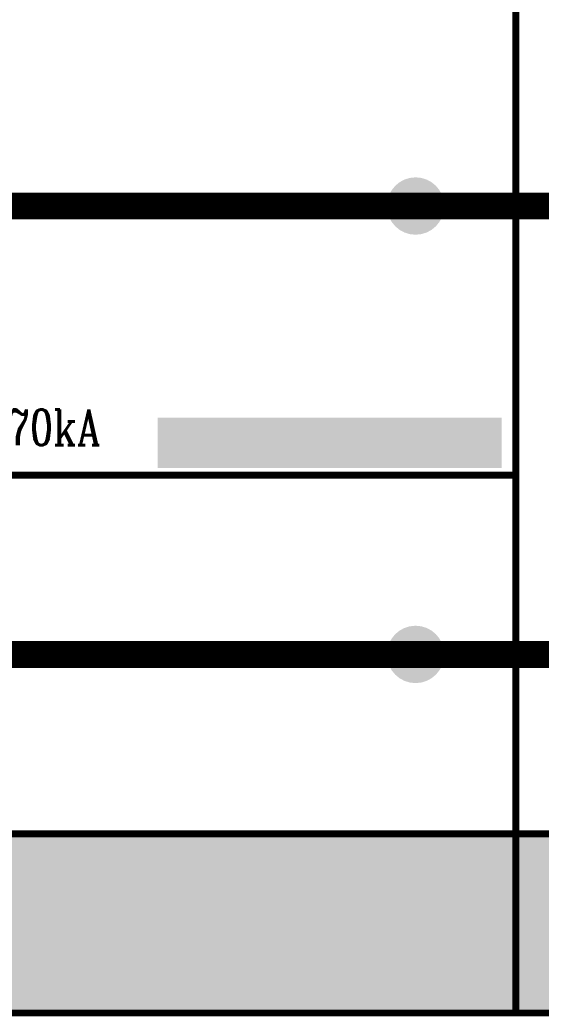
# Model space of a CAD drawing. Header units: millimetres. Extents: x -116965 to 323937, y 291661 to 566926.
# Drawn here: x -44809 to -44518, y 304837 to 305391 of the extents above; entities that cross this region are included whole.
import ezdxf

# ---------------------------------------------------------------- set-up
doc = ezdxf.new("R2010")
doc.units = ezdxf.units.MM
doc.layers.get('0').update_dxf_attribs({"lineweight": 18})
doc.layers.add('C00-00-00', color=7, linetype='Continuous')
doc.layers.add('C34-3A-40', color=7, linetype='Continuous', true_color=0x343a40)
doc.layers.add('C62-64-69', color=7, linetype='Continuous', true_color=0x626469)
doc.styles.add('hw_Block', font='complex.shx', dxfattribs={"width": 0.75})

msp = doc.modelspace()

# ---------------------------------------------------------------- hatches: boundary and pattern name
at = {"layer": 'C00-00-00'}
h = msp.add_hatch(color=256, dxfattribs=at)
edge = h.paths.add_edge_path()
edge.add_arc((-44588.385237, 305287.291195), 15.997765, 0, 360)
h = msp.add_hatch(color=256, dxfattribs=at)
h.dxf.hatch_style = 2
h.paths.add_polyline_path([(-44732.365137, 305169.307667), (-44540.391937, 305169.307667), (-44540.391937, 305141.311577), (-44732.365137, 305141.311577)])
h = msp.add_hatch(color=256, dxfattribs=at)
edge = h.paths.add_edge_path()
edge.add_arc((-44588.385237, 305037.326092), 15.997765, 0, 360)
at = {"layer": 'C34-3A-40'}
h = msp.add_hatch(color=256, dxfattribs=at)
h.dxf.hatch_style = 2
h.paths.add_polyline_path([(-45232.295346, 304937.340052), (-44532.393056, 304937.340052), (-44532.393056, 304837.354008), (-45232.295346, 304837.354008)])
h = msp.add_hatch(color=256, dxfattribs=at)
h.dxf.hatch_style = 2
h.paths.add_polyline_path([(-44532.393056, 304937.340052), (-44132.448887, 304937.340052), (-44132.448887, 304837.354008), (-44532.393056, 304837.354008)])
at = {"layer": 'C62-64-69'}
h = msp.add_hatch(color=256, dxfattribs=at)
h.dxf.hatch_style = 2
h.paths.add_polyline_path([(-44816.353412, 304928.341308), (-44784.357881, 304928.341308), (-44784.357881, 304921.342283), (-44816.353412, 304921.342283)])
h = msp.add_hatch(color=256, dxfattribs=at)
h.dxf.hatch_style = 2
h.paths.add_polyline_path([(-44784.357881, 304928.341308), (-44752.362346, 304928.341308), (-44752.362346, 304921.342283), (-44784.357881, 304921.342283)])
h = msp.add_hatch(color=256, dxfattribs=at)
h.dxf.hatch_style = 2
h.paths.add_polyline_path([(-44784.357881, 304928.341308), (-44752.362346, 304928.341308), (-44752.362346, 304921.342283), (-44784.357881, 304921.342283)])
h = msp.add_hatch(color=256, dxfattribs=at)
h.dxf.hatch_style = 2
h.paths.add_polyline_path([(-44752.362346, 304928.341308), (-44720.366812, 304928.341308), (-44720.366812, 304921.342283), (-44752.362346, 304921.342283)])
h = msp.add_hatch(color=256, dxfattribs=at)
h.dxf.hatch_style = 2
h.paths.add_polyline_path([(-44752.362346, 304928.341308), (-44720.366812, 304928.341308), (-44720.366812, 304921.342283), (-44752.362346, 304921.342283)])
h = msp.add_hatch(color=256, dxfattribs=at)
h.dxf.hatch_style = 2
h.paths.add_polyline_path([(-44720.366812, 304928.341308), (-44688.371281, 304928.341308), (-44688.371281, 304921.342283), (-44720.366812, 304921.342283)])
h = msp.add_hatch(color=256, dxfattribs=at)
h.dxf.hatch_style = 2
h.paths.add_polyline_path([(-44720.366812, 304928.341308), (-44688.371281, 304928.341308), (-44688.371281, 304921.342283), (-44720.366812, 304921.342283)])
h = msp.add_hatch(color=256, dxfattribs=at)
h.dxf.hatch_style = 2
h.paths.add_polyline_path([(-44688.371281, 304928.341308), (-44656.375746, 304928.341308), (-44656.375746, 304921.342283), (-44688.371281, 304921.342283)])
h = msp.add_hatch(color=256, dxfattribs=at)
h.dxf.hatch_style = 2
h.paths.add_polyline_path([(-44688.371281, 304928.341308), (-44656.375746, 304928.341308), (-44656.375746, 304921.342283), (-44688.371281, 304921.342283)])
h = msp.add_hatch(color=256, dxfattribs=at)
h.dxf.hatch_style = 2
h.paths.add_polyline_path([(-44656.375746, 304928.341308), (-44624.380212, 304928.341308), (-44624.380212, 304921.342283), (-44656.375746, 304921.342283)])
h = msp.add_hatch(color=256, dxfattribs=at)
h.dxf.hatch_style = 2
h.paths.add_polyline_path([(-44624.380212, 304928.341308), (-44592.384681, 304928.341308), (-44592.384681, 304921.342283), (-44624.380212, 304921.342283)])
h = msp.add_hatch(color=256, dxfattribs=at)
h.dxf.hatch_style = 2
h.paths.add_polyline_path([(-44624.380212, 304928.341308), (-44592.384681, 304928.341308), (-44592.384681, 304921.342283), (-44624.380212, 304921.342283)])
h = msp.add_hatch(color=256, dxfattribs=at)
h.dxf.hatch_style = 2
h.paths.add_polyline_path([(-44592.384681, 304928.341308), (-44560.389146, 304928.341308), (-44560.389146, 304921.342283), (-44592.384681, 304921.342283)])
h = msp.add_hatch(color=256, dxfattribs=at)
h.dxf.hatch_style = 2
h.paths.add_polyline_path([(-44592.384681, 304928.341308), (-44560.389146, 304928.341308), (-44560.389146, 304921.342283), (-44592.384681, 304921.342283)])
h = msp.add_hatch(color=256, dxfattribs=at)
h.dxf.hatch_style = 2
h.paths.add_polyline_path([(-44560.389146, 304928.341308), (-44528.393612, 304928.341308), (-44528.393612, 304921.342283), (-44560.389146, 304921.342283)])
h = msp.add_hatch(color=256, dxfattribs=at)
h.dxf.hatch_style = 2
h.paths.add_polyline_path([(-44532.393056, 304928.341308), (-44500.397521, 304928.341308), (-44500.397521, 304921.342283), (-44532.393056, 304921.342283)])
h = msp.add_hatch(color=256, dxfattribs=at)
h.dxf.hatch_style = 2
h.paths.add_polyline_path([(-44816.353412, 304921.342283), (-44784.357881, 304921.342283), (-44784.357881, 304919.342564), (-44816.353412, 304919.342564)])
h = msp.add_hatch(color=256, dxfattribs=at)
h.dxf.hatch_style = 2
h.paths.add_polyline_path([(-44784.357881, 304921.342283), (-44752.362346, 304921.342283), (-44752.362346, 304919.342564), (-44784.357881, 304919.342564)])
h = msp.add_hatch(color=256, dxfattribs=at)
h.dxf.hatch_style = 2
h.paths.add_polyline_path([(-44784.357881, 304921.342283), (-44752.362346, 304921.342283), (-44752.362346, 304919.342564), (-44784.357881, 304919.342564)])
h = msp.add_hatch(color=256, dxfattribs=at)
h.dxf.hatch_style = 2
h.paths.add_polyline_path([(-44752.362346, 304921.342283), (-44720.366812, 304921.342283), (-44720.366812, 304919.342564), (-44752.362346, 304919.342564)])
h = msp.add_hatch(color=256, dxfattribs=at)
h.dxf.hatch_style = 2
h.paths.add_polyline_path([(-44752.362346, 304921.342283), (-44720.366812, 304921.342283), (-44720.366812, 304919.342564), (-44752.362346, 304919.342564)])
h = msp.add_hatch(color=256, dxfattribs=at)
h.dxf.hatch_style = 2
h.paths.add_polyline_path([(-44720.366812, 304921.342283), (-44688.371281, 304921.342283), (-44688.371281, 304919.342564), (-44720.366812, 304919.342564)])
h = msp.add_hatch(color=256, dxfattribs=at)
h.dxf.hatch_style = 2
h.paths.add_polyline_path([(-44720.366812, 304921.342283), (-44688.371281, 304921.342283), (-44688.371281, 304919.342564), (-44720.366812, 304919.342564)])
h = msp.add_hatch(color=256, dxfattribs=at)
h.dxf.hatch_style = 2
h.paths.add_polyline_path([(-44688.371281, 304921.342283), (-44656.375746, 304921.342283), (-44656.375746, 304919.342564), (-44688.371281, 304919.342564)])
h = msp.add_hatch(color=256, dxfattribs=at)
h.dxf.hatch_style = 2
h.paths.add_polyline_path([(-44688.371281, 304921.342283), (-44656.375746, 304921.342283), (-44656.375746, 304919.342564), (-44688.371281, 304919.342564)])
h = msp.add_hatch(color=256, dxfattribs=at)
h.dxf.hatch_style = 2
h.paths.add_polyline_path([(-44656.375746, 304921.342283), (-44624.380212, 304921.342283), (-44624.380212, 304919.342564), (-44656.375746, 304919.342564)])
h = msp.add_hatch(color=256, dxfattribs=at)
h.dxf.hatch_style = 2
h.paths.add_polyline_path([(-44624.380212, 304921.342283), (-44592.384681, 304921.342283), (-44592.384681, 304919.342564), (-44624.380212, 304919.342564)])
h = msp.add_hatch(color=256, dxfattribs=at)
h.dxf.hatch_style = 2
h.paths.add_polyline_path([(-44624.380212, 304921.342283), (-44592.384681, 304921.342283), (-44592.384681, 304919.342564), (-44624.380212, 304919.342564)])
h = msp.add_hatch(color=256, dxfattribs=at)
h.dxf.hatch_style = 2
h.paths.add_polyline_path([(-44592.384681, 304921.342283), (-44560.389146, 304921.342283), (-44560.389146, 304919.342564), (-44592.384681, 304919.342564)])
h = msp.add_hatch(color=256, dxfattribs=at)
h.dxf.hatch_style = 2
h.paths.add_polyline_path([(-44592.384681, 304921.342283), (-44560.389146, 304921.342283), (-44560.389146, 304919.342564), (-44592.384681, 304919.342564)])
h = msp.add_hatch(color=256, dxfattribs=at)
h.dxf.hatch_style = 2
h.paths.add_polyline_path([(-44560.389146, 304921.342283), (-44528.393612, 304921.342283), (-44528.393612, 304919.342564), (-44560.389146, 304919.342564)])
h = msp.add_hatch(color=256, dxfattribs=at)
h.dxf.hatch_style = 2
h.paths.add_polyline_path([(-44532.393056, 304921.342283), (-44500.397521, 304921.342283), (-44500.397521, 304919.342564), (-44532.393056, 304919.342564)])
h = msp.add_hatch(color=256, dxfattribs=at)
h.dxf.hatch_style = 2
h.paths.add_polyline_path([(-44816.353412, 304919.342564), (-44784.357881, 304919.342564), (-44784.357881, 304912.343539), (-44816.353412, 304912.343539)])
h = msp.add_hatch(color=256, dxfattribs=at)
h.dxf.hatch_style = 2
h.paths.add_polyline_path([(-44784.357881, 304919.342564), (-44752.362346, 304919.342564), (-44752.362346, 304912.343539), (-44784.357881, 304912.343539)])
h = msp.add_hatch(color=256, dxfattribs=at)
h.dxf.hatch_style = 2
h.paths.add_polyline_path([(-44784.357881, 304919.342564), (-44752.362346, 304919.342564), (-44752.362346, 304912.343539), (-44784.357881, 304912.343539)])
h = msp.add_hatch(color=256, dxfattribs=at)
h.dxf.hatch_style = 2
h.paths.add_polyline_path([(-44752.362346, 304919.342564), (-44720.366812, 304919.342564), (-44720.366812, 304912.343539), (-44752.362346, 304912.343539)])
h = msp.add_hatch(color=256, dxfattribs=at)
h.dxf.hatch_style = 2
h.paths.add_polyline_path([(-44752.362346, 304919.342564), (-44720.366812, 304919.342564), (-44720.366812, 304912.343539), (-44752.362346, 304912.343539)])
h = msp.add_hatch(color=256, dxfattribs=at)
h.dxf.hatch_style = 2
h.paths.add_polyline_path([(-44720.366812, 304919.342564), (-44688.371281, 304919.342564), (-44688.371281, 304912.343539), (-44720.366812, 304912.343539)])
h = msp.add_hatch(color=256, dxfattribs=at)
h.dxf.hatch_style = 2
h.paths.add_polyline_path([(-44720.366812, 304919.342564), (-44688.371281, 304919.342564), (-44688.371281, 304912.343539), (-44720.366812, 304912.343539)])
h = msp.add_hatch(color=256, dxfattribs=at)
h.dxf.hatch_style = 2
h.paths.add_polyline_path([(-44688.371281, 304919.342564), (-44656.375746, 304919.342564), (-44656.375746, 304912.343539), (-44688.371281, 304912.343539)])
h = msp.add_hatch(color=256, dxfattribs=at)
h.dxf.hatch_style = 2
h.paths.add_polyline_path([(-44688.371281, 304919.342564), (-44656.375746, 304919.342564), (-44656.375746, 304912.343539), (-44688.371281, 304912.343539)])
h = msp.add_hatch(color=256, dxfattribs=at)
h.dxf.hatch_style = 2
h.paths.add_polyline_path([(-44656.375746, 304919.342564), (-44624.380212, 304919.342564), (-44624.380212, 304912.343539), (-44656.375746, 304912.343539)])
h = msp.add_hatch(color=256, dxfattribs=at)
h.dxf.hatch_style = 2
h.paths.add_polyline_path([(-44624.380212, 304919.342564), (-44592.384681, 304919.342564), (-44592.384681, 304912.343539), (-44624.380212, 304912.343539)])
h = msp.add_hatch(color=256, dxfattribs=at)
h.dxf.hatch_style = 2
h.paths.add_polyline_path([(-44624.380212, 304919.342564), (-44592.384681, 304919.342564), (-44592.384681, 304912.343539), (-44624.380212, 304912.343539)])
h = msp.add_hatch(color=256, dxfattribs=at)
h.dxf.hatch_style = 2
h.paths.add_polyline_path([(-44592.384681, 304919.342564), (-44560.389146, 304919.342564), (-44560.389146, 304912.343539), (-44592.384681, 304912.343539)])
h = msp.add_hatch(color=256, dxfattribs=at)
h.dxf.hatch_style = 2
h.paths.add_polyline_path([(-44592.384681, 304919.342564), (-44560.389146, 304919.342564), (-44560.389146, 304912.343539), (-44592.384681, 304912.343539)])
h = msp.add_hatch(color=256, dxfattribs=at)
h.dxf.hatch_style = 2
h.paths.add_polyline_path([(-44560.389146, 304919.342564), (-44528.393612, 304919.342564), (-44528.393612, 304912.343539), (-44560.389146, 304912.343539)])
h = msp.add_hatch(color=256, dxfattribs=at)
h.dxf.hatch_style = 2
h.paths.add_polyline_path([(-44532.393056, 304919.342564), (-44500.397521, 304919.342564), (-44500.397521, 304912.343539), (-44532.393056, 304912.343539)])
h = msp.add_hatch(color=256, dxfattribs=at)
h.dxf.hatch_style = 2
h.paths.add_polyline_path([(-44816.353412, 304912.343539), (-44784.357881, 304912.343539), (-44784.357881, 304910.34382), (-44816.353412, 304910.34382)])
h = msp.add_hatch(color=256, dxfattribs=at)
h.dxf.hatch_style = 2
h.paths.add_polyline_path([(-44816.353412, 304910.34382), (-44784.357881, 304910.34382), (-44784.357881, 304903.344795), (-44816.353412, 304903.344795)])
h = msp.add_hatch(color=256, dxfattribs=at)
h.dxf.hatch_style = 2
h.paths.add_polyline_path([(-44784.357881, 304912.343539), (-44752.362346, 304912.343539), (-44752.362346, 304910.34382), (-44784.357881, 304910.34382)])
h = msp.add_hatch(color=256, dxfattribs=at)
h.dxf.hatch_style = 2
h.paths.add_polyline_path([(-44784.357881, 304912.343539), (-44752.362346, 304912.343539), (-44752.362346, 304910.34382), (-44784.357881, 304910.34382)])
h = msp.add_hatch(color=256, dxfattribs=at)
h.dxf.hatch_style = 2
h.paths.add_polyline_path([(-44784.357881, 304910.34382), (-44752.362346, 304910.34382), (-44752.362346, 304903.344795), (-44784.357881, 304903.344795)])
h = msp.add_hatch(color=256, dxfattribs=at)
h.dxf.hatch_style = 2
h.paths.add_polyline_path([(-44784.357881, 304910.34382), (-44752.362346, 304910.34382), (-44752.362346, 304903.344795), (-44784.357881, 304903.344795)])
h = msp.add_hatch(color=256, dxfattribs=at)
h.dxf.hatch_style = 2
h.paths.add_polyline_path([(-44752.362346, 304912.343539), (-44720.366812, 304912.343539), (-44720.366812, 304910.34382), (-44752.362346, 304910.34382)])
h = msp.add_hatch(color=256, dxfattribs=at)
h.dxf.hatch_style = 2
h.paths.add_polyline_path([(-44752.362346, 304912.343539), (-44720.366812, 304912.343539), (-44720.366812, 304910.34382), (-44752.362346, 304910.34382)])
h = msp.add_hatch(color=256, dxfattribs=at)
h.dxf.hatch_style = 2
h.paths.add_polyline_path([(-44752.362346, 304910.34382), (-44720.366812, 304910.34382), (-44720.366812, 304903.344795), (-44752.362346, 304903.344795)])
h = msp.add_hatch(color=256, dxfattribs=at)
h.dxf.hatch_style = 2
h.paths.add_polyline_path([(-44752.362346, 304910.34382), (-44720.366812, 304910.34382), (-44720.366812, 304903.344795), (-44752.362346, 304903.344795)])
h = msp.add_hatch(color=256, dxfattribs=at)
h.dxf.hatch_style = 2
h.paths.add_polyline_path([(-44720.366812, 304912.343539), (-44688.371281, 304912.343539), (-44688.371281, 304910.34382), (-44720.366812, 304910.34382)])
h = msp.add_hatch(color=256, dxfattribs=at)
h.dxf.hatch_style = 2
h.paths.add_polyline_path([(-44720.366812, 304912.343539), (-44688.371281, 304912.343539), (-44688.371281, 304910.34382), (-44720.366812, 304910.34382)])
h = msp.add_hatch(color=256, dxfattribs=at)
h.dxf.hatch_style = 2
h.paths.add_polyline_path([(-44720.366812, 304910.34382), (-44688.371281, 304910.34382), (-44688.371281, 304903.344795), (-44720.366812, 304903.344795)])
h = msp.add_hatch(color=256, dxfattribs=at)
h.dxf.hatch_style = 2
h.paths.add_polyline_path([(-44720.366812, 304910.34382), (-44688.371281, 304910.34382), (-44688.371281, 304903.344795), (-44720.366812, 304903.344795)])
h = msp.add_hatch(color=256, dxfattribs=at)
h.dxf.hatch_style = 2
h.paths.add_polyline_path([(-44688.371281, 304912.343539), (-44656.375746, 304912.343539), (-44656.375746, 304910.34382), (-44688.371281, 304910.34382)])
h = msp.add_hatch(color=256, dxfattribs=at)
h.dxf.hatch_style = 2
h.paths.add_polyline_path([(-44688.371281, 304912.343539), (-44656.375746, 304912.343539), (-44656.375746, 304910.34382), (-44688.371281, 304910.34382)])
h = msp.add_hatch(color=256, dxfattribs=at)
h.dxf.hatch_style = 2
h.paths.add_polyline_path([(-44688.371281, 304910.34382), (-44656.375746, 304910.34382), (-44656.375746, 304903.344795), (-44688.371281, 304903.344795)])
h = msp.add_hatch(color=256, dxfattribs=at)
h.dxf.hatch_style = 2
h.paths.add_polyline_path([(-44688.371281, 304910.34382), (-44656.375746, 304910.34382), (-44656.375746, 304903.344795), (-44688.371281, 304903.344795)])
h = msp.add_hatch(color=256, dxfattribs=at)
h.dxf.hatch_style = 2
h.paths.add_polyline_path([(-44656.375746, 304912.343539), (-44624.380212, 304912.343539), (-44624.380212, 304910.34382), (-44656.375746, 304910.34382)])
h = msp.add_hatch(color=256, dxfattribs=at)
h.dxf.hatch_style = 2
h.paths.add_polyline_path([(-44656.375746, 304910.34382), (-44624.380212, 304910.34382), (-44624.380212, 304903.344795), (-44656.375746, 304903.344795)])
h = msp.add_hatch(color=256, dxfattribs=at)
h.dxf.hatch_style = 2
h.paths.add_polyline_path([(-44624.380212, 304912.343539), (-44592.384681, 304912.343539), (-44592.384681, 304910.34382), (-44624.380212, 304910.34382)])
h = msp.add_hatch(color=256, dxfattribs=at)
h.dxf.hatch_style = 2
h.paths.add_polyline_path([(-44624.380212, 304912.343539), (-44592.384681, 304912.343539), (-44592.384681, 304910.34382), (-44624.380212, 304910.34382)])
h = msp.add_hatch(color=256, dxfattribs=at)
h.dxf.hatch_style = 2
h.paths.add_polyline_path([(-44624.380212, 304910.34382), (-44592.384681, 304910.34382), (-44592.384681, 304903.344795), (-44624.380212, 304903.344795)])
h = msp.add_hatch(color=256, dxfattribs=at)
h.dxf.hatch_style = 2
h.paths.add_polyline_path([(-44624.380212, 304910.34382), (-44592.384681, 304910.34382), (-44592.384681, 304903.344795), (-44624.380212, 304903.344795)])
h = msp.add_hatch(color=256, dxfattribs=at)
h.dxf.hatch_style = 2
h.paths.add_polyline_path([(-44592.384681, 304912.343539), (-44560.389146, 304912.343539), (-44560.389146, 304910.34382), (-44592.384681, 304910.34382)])
h = msp.add_hatch(color=256, dxfattribs=at)
h.dxf.hatch_style = 2
h.paths.add_polyline_path([(-44592.384681, 304912.343539), (-44560.389146, 304912.343539), (-44560.389146, 304910.34382), (-44592.384681, 304910.34382)])
h = msp.add_hatch(color=256, dxfattribs=at)
h.dxf.hatch_style = 2
h.paths.add_polyline_path([(-44592.384681, 304910.34382), (-44560.389146, 304910.34382), (-44560.389146, 304903.344795), (-44592.384681, 304903.344795)])
h = msp.add_hatch(color=256, dxfattribs=at)
h.dxf.hatch_style = 2
h.paths.add_polyline_path([(-44592.384681, 304910.34382), (-44560.389146, 304910.34382), (-44560.389146, 304903.344795), (-44592.384681, 304903.344795)])
h = msp.add_hatch(color=256, dxfattribs=at)
h.dxf.hatch_style = 2
h.paths.add_polyline_path([(-44560.389146, 304912.343539), (-44528.393612, 304912.343539), (-44528.393612, 304910.34382), (-44560.389146, 304910.34382)])
h = msp.add_hatch(color=256, dxfattribs=at)
h.dxf.hatch_style = 2
h.paths.add_polyline_path([(-44560.389146, 304910.34382), (-44528.393612, 304910.34382), (-44528.393612, 304903.344795), (-44560.389146, 304903.344795)])
h = msp.add_hatch(color=256, dxfattribs=at)
h.dxf.hatch_style = 2
h.paths.add_polyline_path([(-44532.393056, 304912.343539), (-44500.397521, 304912.343539), (-44500.397521, 304910.34382), (-44532.393056, 304910.34382)])
h = msp.add_hatch(color=256, dxfattribs=at)
h.dxf.hatch_style = 2
h.paths.add_polyline_path([(-44532.393056, 304910.34382), (-44500.397521, 304910.34382), (-44500.397521, 304903.344795), (-44532.393056, 304903.344795)])
h = msp.add_hatch(color=256, dxfattribs=at)
h.dxf.hatch_style = 2
h.paths.add_polyline_path([(-44816.353412, 304903.344795), (-44784.357881, 304903.344795), (-44784.357881, 304901.345077), (-44816.353412, 304901.345077)])
h = msp.add_hatch(color=256, dxfattribs=at)
h.dxf.hatch_style = 2
h.paths.add_polyline_path([(-44816.353412, 304901.345077), (-44784.357881, 304901.345077), (-44784.357881, 304894.346051), (-44816.353412, 304894.346051)])
h = msp.add_hatch(color=256, dxfattribs=at)
h.dxf.hatch_style = 2
h.paths.add_polyline_path([(-44784.357881, 304903.344795), (-44752.362346, 304903.344795), (-44752.362346, 304901.345077), (-44784.357881, 304901.345077)])
h = msp.add_hatch(color=256, dxfattribs=at)
h.dxf.hatch_style = 2
h.paths.add_polyline_path([(-44784.357881, 304903.344795), (-44752.362346, 304903.344795), (-44752.362346, 304901.345077), (-44784.357881, 304901.345077)])
h = msp.add_hatch(color=256, dxfattribs=at)
h.dxf.hatch_style = 2
h.paths.add_polyline_path([(-44784.357881, 304901.345077), (-44752.362346, 304901.345077), (-44752.362346, 304894.346051), (-44784.357881, 304894.346051)])
h = msp.add_hatch(color=256, dxfattribs=at)
h.dxf.hatch_style = 2
h.paths.add_polyline_path([(-44784.357881, 304901.345077), (-44752.362346, 304901.345077), (-44752.362346, 304894.346051), (-44784.357881, 304894.346051)])
h = msp.add_hatch(color=256, dxfattribs=at)
h.dxf.hatch_style = 2
h.paths.add_polyline_path([(-44752.362346, 304903.344795), (-44720.366812, 304903.344795), (-44720.366812, 304901.345077), (-44752.362346, 304901.345077)])
h = msp.add_hatch(color=256, dxfattribs=at)
h.dxf.hatch_style = 2
h.paths.add_polyline_path([(-44752.362346, 304903.344795), (-44720.366812, 304903.344795), (-44720.366812, 304901.345077), (-44752.362346, 304901.345077)])
h = msp.add_hatch(color=256, dxfattribs=at)
h.dxf.hatch_style = 2
h.paths.add_polyline_path([(-44752.362346, 304901.345077), (-44720.366812, 304901.345077), (-44720.366812, 304894.346051), (-44752.362346, 304894.346051)])
h = msp.add_hatch(color=256, dxfattribs=at)
h.dxf.hatch_style = 2
h.paths.add_polyline_path([(-44752.362346, 304901.345077), (-44720.366812, 304901.345077), (-44720.366812, 304894.346051), (-44752.362346, 304894.346051)])
h = msp.add_hatch(color=256, dxfattribs=at)
h.dxf.hatch_style = 2
h.paths.add_polyline_path([(-44720.366812, 304903.344795), (-44688.371281, 304903.344795), (-44688.371281, 304901.345077), (-44720.366812, 304901.345077)])
h = msp.add_hatch(color=256, dxfattribs=at)
h.dxf.hatch_style = 2
h.paths.add_polyline_path([(-44720.366812, 304903.344795), (-44688.371281, 304903.344795), (-44688.371281, 304901.345077), (-44720.366812, 304901.345077)])
h = msp.add_hatch(color=256, dxfattribs=at)
h.dxf.hatch_style = 2
h.paths.add_polyline_path([(-44720.366812, 304901.345077), (-44688.371281, 304901.345077), (-44688.371281, 304894.346051), (-44720.366812, 304894.346051)])
h = msp.add_hatch(color=256, dxfattribs=at)
h.dxf.hatch_style = 2
h.paths.add_polyline_path([(-44720.366812, 304901.345077), (-44688.371281, 304901.345077), (-44688.371281, 304894.346051), (-44720.366812, 304894.346051)])
h = msp.add_hatch(color=256, dxfattribs=at)
h.dxf.hatch_style = 2
h.paths.add_polyline_path([(-44688.371281, 304903.344795), (-44656.375746, 304903.344795), (-44656.375746, 304901.345077), (-44688.371281, 304901.345077)])
h = msp.add_hatch(color=256, dxfattribs=at)
h.dxf.hatch_style = 2
h.paths.add_polyline_path([(-44688.371281, 304903.344795), (-44656.375746, 304903.344795), (-44656.375746, 304901.345077), (-44688.371281, 304901.345077)])
h = msp.add_hatch(color=256, dxfattribs=at)
h.dxf.hatch_style = 2
h.paths.add_polyline_path([(-44688.371281, 304901.345077), (-44656.375746, 304901.345077), (-44656.375746, 304894.346051), (-44688.371281, 304894.346051)])
h = msp.add_hatch(color=256, dxfattribs=at)
h.dxf.hatch_style = 2
h.paths.add_polyline_path([(-44688.371281, 304901.345077), (-44656.375746, 304901.345077), (-44656.375746, 304894.346051), (-44688.371281, 304894.346051)])
h = msp.add_hatch(color=256, dxfattribs=at)
h.dxf.hatch_style = 2
h.paths.add_polyline_path([(-44656.375746, 304903.344795), (-44624.380212, 304903.344795), (-44624.380212, 304901.345077), (-44656.375746, 304901.345077)])
h = msp.add_hatch(color=256, dxfattribs=at)
h.dxf.hatch_style = 2
h.paths.add_polyline_path([(-44656.375746, 304901.345077), (-44624.380212, 304901.345077), (-44624.380212, 304894.346051), (-44656.375746, 304894.346051)])
h = msp.add_hatch(color=256, dxfattribs=at)
h.dxf.hatch_style = 2
h.paths.add_polyline_path([(-44624.380212, 304903.344795), (-44592.384681, 304903.344795), (-44592.384681, 304901.345077), (-44624.380212, 304901.345077)])
h = msp.add_hatch(color=256, dxfattribs=at)
h.dxf.hatch_style = 2
h.paths.add_polyline_path([(-44624.380212, 304903.344795), (-44592.384681, 304903.344795), (-44592.384681, 304901.345077), (-44624.380212, 304901.345077)])
h = msp.add_hatch(color=256, dxfattribs=at)
h.dxf.hatch_style = 2
h.paths.add_polyline_path([(-44624.380212, 304901.345077), (-44592.384681, 304901.345077), (-44592.384681, 304894.346051), (-44624.380212, 304894.346051)])
h = msp.add_hatch(color=256, dxfattribs=at)
h.dxf.hatch_style = 2
h.paths.add_polyline_path([(-44624.380212, 304901.345077), (-44592.384681, 304901.345077), (-44592.384681, 304894.346051), (-44624.380212, 304894.346051)])
h = msp.add_hatch(color=256, dxfattribs=at)
h.dxf.hatch_style = 2
h.paths.add_polyline_path([(-44592.384681, 304903.344795), (-44560.389146, 304903.344795), (-44560.389146, 304901.345077), (-44592.384681, 304901.345077)])
h = msp.add_hatch(color=256, dxfattribs=at)
h.dxf.hatch_style = 2
h.paths.add_polyline_path([(-44592.384681, 304903.344795), (-44560.389146, 304903.344795), (-44560.389146, 304901.345077), (-44592.384681, 304901.345077)])
h = msp.add_hatch(color=256, dxfattribs=at)
h.dxf.hatch_style = 2
h.paths.add_polyline_path([(-44592.384681, 304901.345077), (-44560.389146, 304901.345077), (-44560.389146, 304894.346051), (-44592.384681, 304894.346051)])
h = msp.add_hatch(color=256, dxfattribs=at)
h.dxf.hatch_style = 2
h.paths.add_polyline_path([(-44592.384681, 304901.345077), (-44560.389146, 304901.345077), (-44560.389146, 304894.346051), (-44592.384681, 304894.346051)])
h = msp.add_hatch(color=256, dxfattribs=at)
h.dxf.hatch_style = 2
h.paths.add_polyline_path([(-44560.389146, 304903.344795), (-44528.393612, 304903.344795), (-44528.393612, 304901.345077), (-44560.389146, 304901.345077)])
h = msp.add_hatch(color=256, dxfattribs=at)
h.dxf.hatch_style = 2
h.paths.add_polyline_path([(-44560.389146, 304901.345077), (-44528.393612, 304901.345077), (-44528.393612, 304894.346051), (-44560.389146, 304894.346051)])
h = msp.add_hatch(color=256, dxfattribs=at)
h.dxf.hatch_style = 2
h.paths.add_polyline_path([(-44532.393056, 304903.344795), (-44500.397521, 304903.344795), (-44500.397521, 304901.345077), (-44532.393056, 304901.345077)])
h = msp.add_hatch(color=256, dxfattribs=at)
h.dxf.hatch_style = 2
h.paths.add_polyline_path([(-44532.393056, 304901.345077), (-44500.397521, 304901.345077), (-44500.397521, 304894.346051), (-44532.393056, 304894.346051)])
h = msp.add_hatch(color=256, dxfattribs=at)
h.dxf.hatch_style = 2
h.paths.add_polyline_path([(-44816.353412, 304894.346051), (-44784.357881, 304894.346051), (-44784.357881, 304892.346333), (-44816.353412, 304892.346333)])
h = msp.add_hatch(color=256, dxfattribs=at)
h.dxf.hatch_style = 2
h.paths.add_polyline_path([(-44784.357881, 304894.346051), (-44752.362346, 304894.346051), (-44752.362346, 304892.346333), (-44784.357881, 304892.346333)])
h = msp.add_hatch(color=256, dxfattribs=at)
h.dxf.hatch_style = 2
h.paths.add_polyline_path([(-44784.357881, 304894.346051), (-44752.362346, 304894.346051), (-44752.362346, 304892.346333), (-44784.357881, 304892.346333)])
h = msp.add_hatch(color=256, dxfattribs=at)
h.dxf.hatch_style = 2
h.paths.add_polyline_path([(-44752.362346, 304894.346051), (-44720.366812, 304894.346051), (-44720.366812, 304892.346333), (-44752.362346, 304892.346333)])
h = msp.add_hatch(color=256, dxfattribs=at)
h.dxf.hatch_style = 2
h.paths.add_polyline_path([(-44752.362346, 304894.346051), (-44720.366812, 304894.346051), (-44720.366812, 304892.346333), (-44752.362346, 304892.346333)])
h = msp.add_hatch(color=256, dxfattribs=at)
h.dxf.hatch_style = 2
h.paths.add_polyline_path([(-44720.366812, 304894.346051), (-44688.371281, 304894.346051), (-44688.371281, 304892.346333), (-44720.366812, 304892.346333)])
h = msp.add_hatch(color=256, dxfattribs=at)
h.dxf.hatch_style = 2
h.paths.add_polyline_path([(-44720.366812, 304894.346051), (-44688.371281, 304894.346051), (-44688.371281, 304892.346333), (-44720.366812, 304892.346333)])
h = msp.add_hatch(color=256, dxfattribs=at)
h.dxf.hatch_style = 2
h.paths.add_polyline_path([(-44688.371281, 304894.346051), (-44656.375746, 304894.346051), (-44656.375746, 304892.346333), (-44688.371281, 304892.346333)])
h = msp.add_hatch(color=256, dxfattribs=at)
h.dxf.hatch_style = 2
h.paths.add_polyline_path([(-44688.371281, 304894.346051), (-44656.375746, 304894.346051), (-44656.375746, 304892.346333), (-44688.371281, 304892.346333)])
h = msp.add_hatch(color=256, dxfattribs=at)
h.dxf.hatch_style = 2
h.paths.add_polyline_path([(-44656.375746, 304894.346051), (-44624.380212, 304894.346051), (-44624.380212, 304892.346333), (-44656.375746, 304892.346333)])
h = msp.add_hatch(color=256, dxfattribs=at)
h.dxf.hatch_style = 2
h.paths.add_polyline_path([(-44624.380212, 304894.346051), (-44592.384681, 304894.346051), (-44592.384681, 304892.346333), (-44624.380212, 304892.346333)])
h = msp.add_hatch(color=256, dxfattribs=at)
h.dxf.hatch_style = 2
h.paths.add_polyline_path([(-44624.380212, 304894.346051), (-44592.384681, 304894.346051), (-44592.384681, 304892.346333), (-44624.380212, 304892.346333)])
h = msp.add_hatch(color=256, dxfattribs=at)
h.dxf.hatch_style = 2
h.paths.add_polyline_path([(-44592.384681, 304894.346051), (-44560.389146, 304894.346051), (-44560.389146, 304892.346333), (-44592.384681, 304892.346333)])
h = msp.add_hatch(color=256, dxfattribs=at)
h.dxf.hatch_style = 2
h.paths.add_polyline_path([(-44592.384681, 304894.346051), (-44560.389146, 304894.346051), (-44560.389146, 304892.346333), (-44592.384681, 304892.346333)])
h = msp.add_hatch(color=256, dxfattribs=at)
h.dxf.hatch_style = 2
h.paths.add_polyline_path([(-44560.389146, 304894.346051), (-44528.393612, 304894.346051), (-44528.393612, 304892.346333), (-44560.389146, 304892.346333)])
h = msp.add_hatch(color=256, dxfattribs=at)
h.dxf.hatch_style = 2
h.paths.add_polyline_path([(-44532.393056, 304894.346051), (-44500.397521, 304894.346051), (-44500.397521, 304892.346333), (-44532.393056, 304892.346333)])
h = msp.add_hatch(color=256, dxfattribs=at)
h.dxf.hatch_style = 2
h.paths.add_polyline_path([(-44816.353412, 304892.346333), (-44784.357881, 304892.346333), (-44784.357881, 304885.347308), (-44816.353412, 304885.347308)])
h = msp.add_hatch(color=256, dxfattribs=at)
h.dxf.hatch_style = 2
h.paths.add_polyline_path([(-44784.357881, 304892.346333), (-44752.362346, 304892.346333), (-44752.362346, 304885.347308), (-44784.357881, 304885.347308)])
h = msp.add_hatch(color=256, dxfattribs=at)
h.dxf.hatch_style = 2
h.paths.add_polyline_path([(-44784.357881, 304892.346333), (-44752.362346, 304892.346333), (-44752.362346, 304885.347308), (-44784.357881, 304885.347308)])
h = msp.add_hatch(color=256, dxfattribs=at)
h.dxf.hatch_style = 2
h.paths.add_polyline_path([(-44752.362346, 304892.346333), (-44720.366812, 304892.346333), (-44720.366812, 304885.347308), (-44752.362346, 304885.347308)])
h = msp.add_hatch(color=256, dxfattribs=at)
h.dxf.hatch_style = 2
h.paths.add_polyline_path([(-44752.362346, 304892.346333), (-44720.366812, 304892.346333), (-44720.366812, 304885.347308), (-44752.362346, 304885.347308)])
h = msp.add_hatch(color=256, dxfattribs=at)
h.dxf.hatch_style = 2
h.paths.add_polyline_path([(-44720.366812, 304892.346333), (-44688.371281, 304892.346333), (-44688.371281, 304885.347308), (-44720.366812, 304885.347308)])
h = msp.add_hatch(color=256, dxfattribs=at)
h.dxf.hatch_style = 2
h.paths.add_polyline_path([(-44720.366812, 304892.346333), (-44688.371281, 304892.346333), (-44688.371281, 304885.347308), (-44720.366812, 304885.347308)])
h = msp.add_hatch(color=256, dxfattribs=at)
h.dxf.hatch_style = 2
h.paths.add_polyline_path([(-44688.371281, 304892.346333), (-44656.375746, 304892.346333), (-44656.375746, 304885.347308), (-44688.371281, 304885.347308)])
h = msp.add_hatch(color=256, dxfattribs=at)
h.dxf.hatch_style = 2
h.paths.add_polyline_path([(-44688.371281, 304892.346333), (-44656.375746, 304892.346333), (-44656.375746, 304885.347308), (-44688.371281, 304885.347308)])
h = msp.add_hatch(color=256, dxfattribs=at)
h.dxf.hatch_style = 2
h.paths.add_polyline_path([(-44656.375746, 304892.346333), (-44624.380212, 304892.346333), (-44624.380212, 304885.347308), (-44656.375746, 304885.347308)])
h = msp.add_hatch(color=256, dxfattribs=at)
h.dxf.hatch_style = 2
h.paths.add_polyline_path([(-44624.380212, 304892.346333), (-44592.384681, 304892.346333), (-44592.384681, 304885.347308), (-44624.380212, 304885.347308)])
h = msp.add_hatch(color=256, dxfattribs=at)
h.dxf.hatch_style = 2
h.paths.add_polyline_path([(-44624.380212, 304892.346333), (-44592.384681, 304892.346333), (-44592.384681, 304885.347308), (-44624.380212, 304885.347308)])
h = msp.add_hatch(color=256, dxfattribs=at)
h.dxf.hatch_style = 2
h.paths.add_polyline_path([(-44592.384681, 304892.346333), (-44560.389146, 304892.346333), (-44560.389146, 304885.347308), (-44592.384681, 304885.347308)])
h = msp.add_hatch(color=256, dxfattribs=at)
h.dxf.hatch_style = 2
h.paths.add_polyline_path([(-44592.384681, 304892.346333), (-44560.389146, 304892.346333), (-44560.389146, 304885.347308), (-44592.384681, 304885.347308)])
h = msp.add_hatch(color=256, dxfattribs=at)
h.dxf.hatch_style = 2
h.paths.add_polyline_path([(-44560.389146, 304892.346333), (-44528.393612, 304892.346333), (-44528.393612, 304885.347308), (-44560.389146, 304885.347308)])
h = msp.add_hatch(color=256, dxfattribs=at)
h.dxf.hatch_style = 2
h.paths.add_polyline_path([(-44532.393056, 304892.346333), (-44500.397521, 304892.346333), (-44500.397521, 304885.347308), (-44532.393056, 304885.347308)])
h = msp.add_hatch(color=256, dxfattribs=at)
h.dxf.hatch_style = 2
h.paths.add_polyline_path([(-44816.353412, 304885.347308), (-44784.357881, 304885.347308), (-44784.357881, 304883.347589), (-44816.353412, 304883.347589)])
h = msp.add_hatch(color=256, dxfattribs=at)
h.dxf.hatch_style = 2
h.paths.add_polyline_path([(-44784.357881, 304885.347308), (-44752.362346, 304885.347308), (-44752.362346, 304883.347589), (-44784.357881, 304883.347589)])
h = msp.add_hatch(color=256, dxfattribs=at)
h.dxf.hatch_style = 2
h.paths.add_polyline_path([(-44784.357881, 304885.347308), (-44752.362346, 304885.347308), (-44752.362346, 304883.347589), (-44784.357881, 304883.347589)])
h = msp.add_hatch(color=256, dxfattribs=at)
h.dxf.hatch_style = 2
h.paths.add_polyline_path([(-44752.362346, 304885.347308), (-44720.366812, 304885.347308), (-44720.366812, 304883.347589), (-44752.362346, 304883.347589)])
h = msp.add_hatch(color=256, dxfattribs=at)
h.dxf.hatch_style = 2
h.paths.add_polyline_path([(-44752.362346, 304885.347308), (-44720.366812, 304885.347308), (-44720.366812, 304883.347589), (-44752.362346, 304883.347589)])
h = msp.add_hatch(color=256, dxfattribs=at)
h.dxf.hatch_style = 2
h.paths.add_polyline_path([(-44720.366812, 304885.347308), (-44688.371281, 304885.347308), (-44688.371281, 304883.347589), (-44720.366812, 304883.347589)])
h = msp.add_hatch(color=256, dxfattribs=at)
h.dxf.hatch_style = 2
h.paths.add_polyline_path([(-44720.366812, 304885.347308), (-44688.371281, 304885.347308), (-44688.371281, 304883.347589), (-44720.366812, 304883.347589)])
h = msp.add_hatch(color=256, dxfattribs=at)
h.dxf.hatch_style = 2
h.paths.add_polyline_path([(-44688.371281, 304885.347308), (-44656.375746, 304885.347308), (-44656.375746, 304883.347589), (-44688.371281, 304883.347589)])
h = msp.add_hatch(color=256, dxfattribs=at)
h.dxf.hatch_style = 2
h.paths.add_polyline_path([(-44688.371281, 304885.347308), (-44656.375746, 304885.347308), (-44656.375746, 304883.347589), (-44688.371281, 304883.347589)])
h = msp.add_hatch(color=256, dxfattribs=at)
h.dxf.hatch_style = 2
h.paths.add_polyline_path([(-44656.375746, 304885.347308), (-44624.380212, 304885.347308), (-44624.380212, 304883.347589), (-44656.375746, 304883.347589)])
h = msp.add_hatch(color=256, dxfattribs=at)
h.dxf.hatch_style = 2
h.paths.add_polyline_path([(-44624.380212, 304885.347308), (-44592.384681, 304885.347308), (-44592.384681, 304883.347589), (-44624.380212, 304883.347589)])
h = msp.add_hatch(color=256, dxfattribs=at)
h.dxf.hatch_style = 2
h.paths.add_polyline_path([(-44624.380212, 304885.347308), (-44592.384681, 304885.347308), (-44592.384681, 304883.347589), (-44624.380212, 304883.347589)])
h = msp.add_hatch(color=256, dxfattribs=at)
h.dxf.hatch_style = 2
h.paths.add_polyline_path([(-44592.384681, 304885.347308), (-44560.389146, 304885.347308), (-44560.389146, 304883.347589), (-44592.384681, 304883.347589)])
h = msp.add_hatch(color=256, dxfattribs=at)
h.dxf.hatch_style = 2
h.paths.add_polyline_path([(-44592.384681, 304885.347308), (-44560.389146, 304885.347308), (-44560.389146, 304883.347589), (-44592.384681, 304883.347589)])
h = msp.add_hatch(color=256, dxfattribs=at)
h.dxf.hatch_style = 2
h.paths.add_polyline_path([(-44560.389146, 304885.347308), (-44528.393612, 304885.347308), (-44528.393612, 304883.347589), (-44560.389146, 304883.347589)])
h = msp.add_hatch(color=256, dxfattribs=at)
h.dxf.hatch_style = 2
h.paths.add_polyline_path([(-44532.393056, 304885.347308), (-44500.397521, 304885.347308), (-44500.397521, 304883.347589), (-44532.393056, 304883.347589)])

# ---------------------------------------------------------------- linework, layer by layer
at = {"color": 1, "lineweight": -3, "ltscale": 5, "const_width": 15}
for points in [[(-44845.332337, 305287.291195), (-44479.429349, 305287.291195)], [(-48731.862637, 305037.326092), (-44132.448887, 305037.326092)]]:
    msp.add_lwpolyline(points, dxfattribs=at)
at = {"layer": 'C00-00-00', "lineweight": 211}
for points in [[(-45232.295346, 307037.046927), (-44532.393056, 307037.046927), (-44532.393056, 304837.354008), (-45232.295346, 304837.354008)], [(-45232.295346, 304937.340052), (-44532.393056, 304937.340052), (-44532.393056, 304837.354008), (-45232.295346, 304837.354008)], [(-44532.393056, 304937.340052), (-44132.448887, 304937.340052), (-44132.448887, 304837.354008), (-44532.393056, 304837.354008)]]:
    msp.add_lwpolyline(points, close=True, dxfattribs=at)
at = {"layer": 'C00-00-00', "lineweight": 100}
for points in [[(-44532.393056, 306937.060883), (-44132.448887, 306937.060883), (-44132.448887, 304937.340052), (-44532.393056, 304937.340052)], [(-45232.295346, 305437.270258), (-44532.393056, 305437.270258), (-44532.393056, 305137.312133), (-45232.295346, 305137.312133)], [(-45232.295346, 305137.312133), (-44532.393056, 305137.312133), (-44532.393056, 304937.340052), (-45232.295346, 304937.340052)]]:
    msp.add_lwpolyline(points, close=True, dxfattribs=at)

# ---------------------------------------------------------------- texts
at = {"color": 2, "insert": (-44873.623711, 305163.921318), "char_height": 20, "attachment_point": 5, "style": 'hw_Block'}
msp.add_mtext_dynamic_manual_height_columns('MCCB 4P 400A 70kA', width=280.32785492, gutter_width=12.5, heights=[0], dxfattribs=at)

doc.saveas('drawing.dxf')
